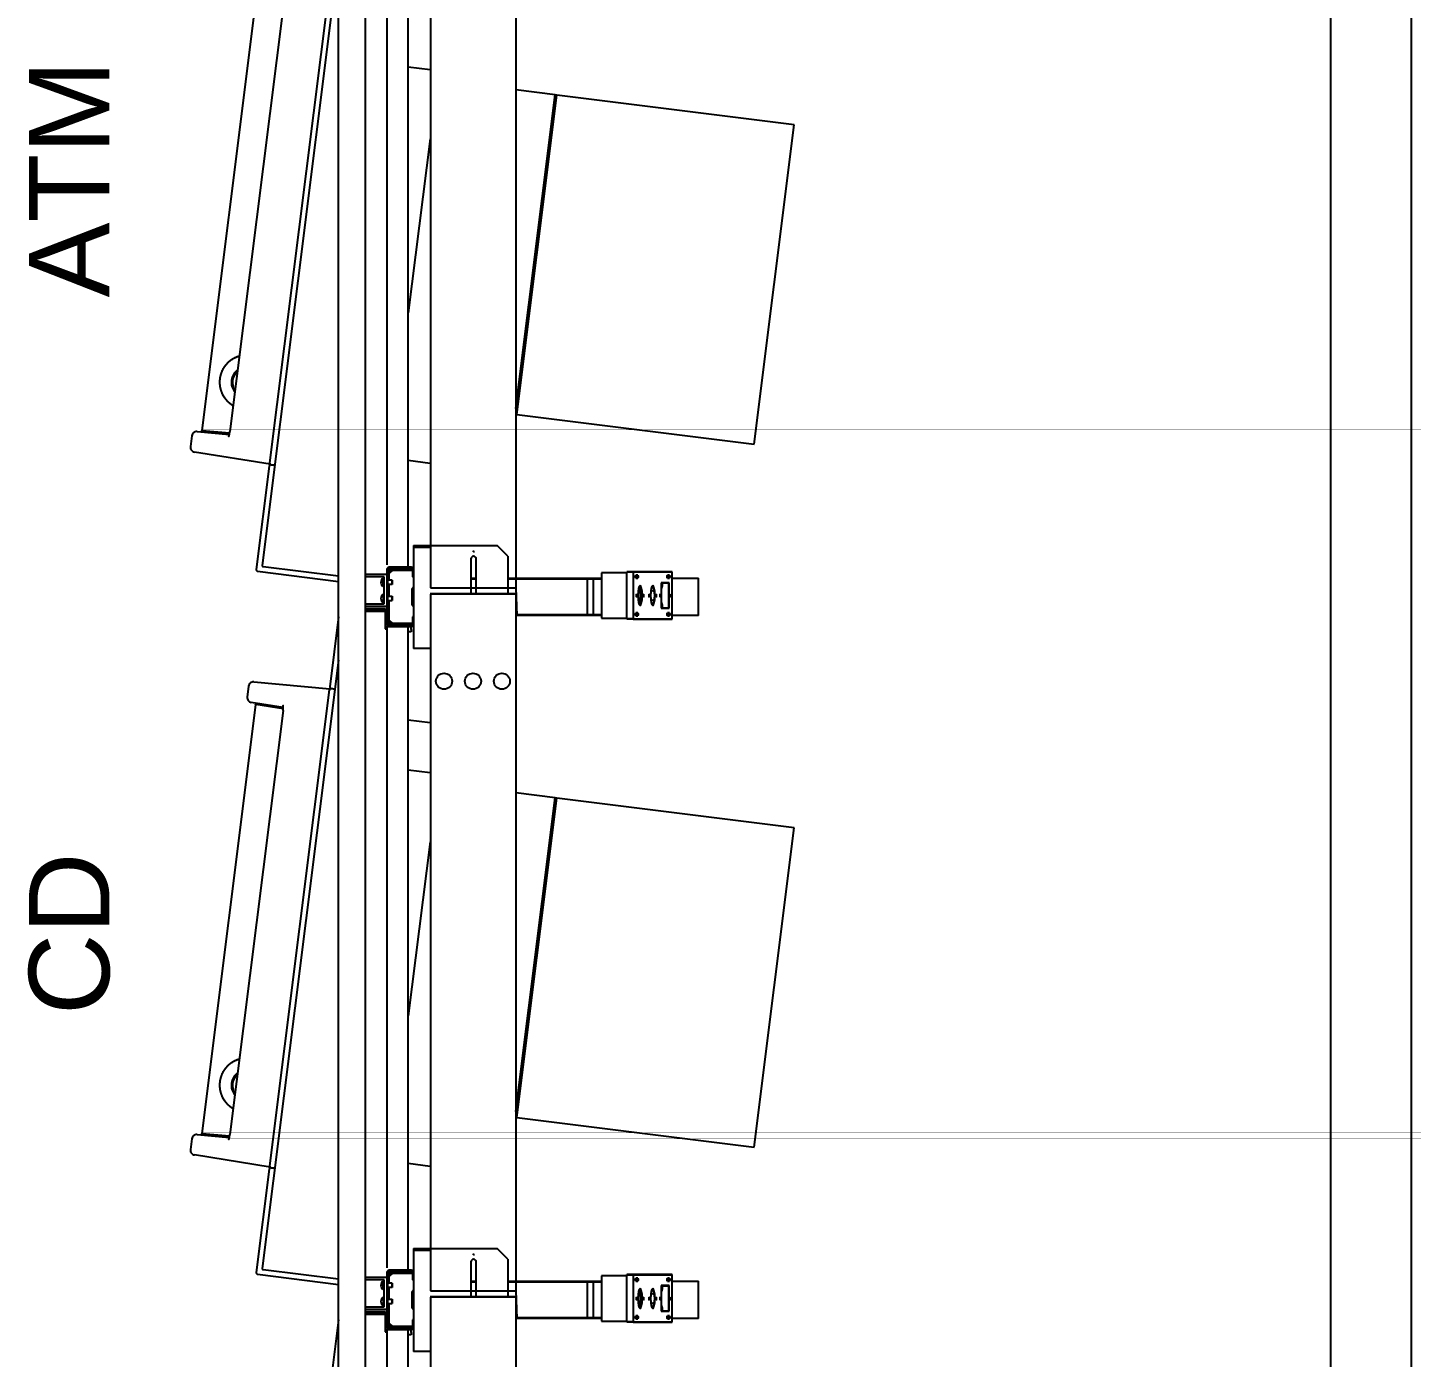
# Model space of a CAD drawing. Extents: x -22 to 17.7, y 1.4 to 35.6.
# Drawn here: x 4.788 to 7.367, y 8.96 to 11.438 of the extents above; entities that cross this region are included whole.
import ezdxf

# ---------------------------------------------------------------- set-up
doc = ezdxf.new("R2010")
doc.units = 0
doc.header["$LTSCALE"] = 0.02
doc.layers.add('ARCOND_BASE', color=7, linetype='CONTINUOUS')
doc.styles.add('PAVIM', font='swiss.ttf')

msp = doc.modelspace()

# ---------------------------------------------------------------- linework, layer by layer
at = {"layer": 'ARCOND_BASE'}
for p, q in [((7.3674, 8.7633), (7.3674, 15.6769)), ((7.2174, 8.7633), (7.2174, 14.2669)), ((5.3674, 10.3775), (5.3674, 11.6876)), ((5.4174, 11.6876), (5.4174, 10.3775)), ((5.539, 11.6924), (5.539, 10.3942)), ((5.6981, 11.6933), (5.6981, 10.3942)), ((5.4574, 11.6281), (5.4574, 10.437)), ((5.4974, 10.4375), (5.4974, 11.6276)), ((5.3674, 11.5697), (5.2252, 10.4361)), ((5.3503, 11.5141), (5.239, 10.627)), ((5.2127, 11.4865), (5.1125, 10.6877)), ((5.264, 11.4759), (5.1648, 10.6854)), ((5.5381, 11.3595), (5.4974, 11.3646)), ((5.7714, 11.3131), (5.6981, 11.3223)), ((5.6981, 10.7286), (5.7714, 11.3131)), ((5.6997, 10.7174), (5.7744, 11.3127)), ((5.7744, 11.3127), (5.7714, 11.3131)), ((6.2169, 11.2572), (5.7744, 11.3127)), ((6.1422, 10.6619), (6.2169, 11.2572)), ((5.5381, 11.2312), (5.4974, 10.9067)), ((5.6981, 10.7176), (5.6997, 10.7174)), ((5.6997, 10.7174), (6.1422, 10.6619)), ((5.1038, 10.6855), (5.1639, 10.6801)), ((5.1644, 10.6825), (5.113, 10.6871)), ((5.094, 10.6777), (5.0915, 10.6574)), ((5.2397, 10.6247), (5.099, 10.6474)), ((5.4974, 10.6319), (5.5381, 10.6268)), ((5.2383, 10.6211), (5.2141, 10.4286)), ((5.2416, 10.6237), (5.2486, 10.6228)), ((5.2486, 10.6228), (5.2416, 10.6237)), ((5.5074, 10.4731), (5.6631, 10.4731)), ((5.5074, 10.4731), (5.5074, 10.2811)), ((5.6831, 10.4531), (5.6631, 10.4731)), ((5.5074, 10.47), (5.5381, 10.47)), ((5.5074, 10.47), (5.5074, 10.428)), ((5.6142, 10.4481), (5.6142, 10.3832)), ((5.6242, 10.3832), (5.6242, 10.4481)), ((5.6831, 10.4531), (5.6831, 10.3832)), ((5.2167, 10.4252), (5.3674, 10.4063)), ((5.2267, 10.4341), (5.3674, 10.4164)), ((5.4574, 10.428), (5.4574, 10.327)), ((5.4596, 10.327), (5.4596, 10.428)), ((5.4974, 10.433), (5.4619, 10.433)), ((5.5029, 10.4325), (5.4619, 10.4325)), ((5.5029, 10.4325), (5.4619, 10.4325)), ((5.4619, 10.4303), (5.5029, 10.4303)), ((5.4619, 10.4303), (5.5029, 10.4303)), ((5.4679, 10.4268), (5.4619, 10.4208)), ((5.4619, 10.4085), (5.4619, 10.425)), ((5.4996, 10.4295), (5.4641, 10.4295)), ((5.4996, 10.4295), (5.4641, 10.4295)), ((5.4641, 10.4273), (5.4996, 10.4273)), ((5.4641, 10.4273), (5.4996, 10.4273)), ((5.5051, 10.4268), (5.4679, 10.4268)), ((5.5051, 10.4268), (5.4679, 10.4268)), ((5.4974, 10.433), (5.4974, 10.4375)), ((5.4996, 10.4273), (5.4996, 10.4295)), ((5.4996, 10.4273), (5.4996, 10.4295)), ((5.5051, 10.428), (5.5051, 10.4145)), ((5.5051, 10.428), (5.5051, 10.4145)), ((5.5074, 10.4325), (5.5074, 10.428)), ((5.5074, 10.4325), (5.5074, 10.4325)), ((5.5074, 10.4145), (5.5074, 10.428)), ((5.5074, 10.4145), (5.5074, 10.428)), ((5.9049, 10.4225), (5.8577, 10.4225)), ((5.8577, 10.4225), (5.8577, 10.3375)), ((5.9049, 10.4225), (5.8578, 10.4225)), ((5.8578, 10.4225), (5.8578, 10.3375)), ((5.9166, 10.4244), (5.9049, 10.4244)), ((5.9049, 10.3364), (5.9049, 10.4244)), ((5.9166, 10.4236), (5.9049, 10.4236)), ((5.9049, 10.3866), (5.9049, 10.4236)), ((5.9166, 10.4244), (5.9166, 10.3364)), ((5.9895, 10.4244), (5.9166, 10.4244)), ((5.9166, 10.4236), (5.9166, 10.3356)), ((5.9895, 10.4236), (5.9166, 10.4236)), ((5.9895, 10.3364), (5.9895, 10.4244)), ((5.9895, 10.3356), (5.9895, 10.4236)), ((5.4174, 10.4195), (5.4574, 10.4195)), ((5.4524, 10.4145), (5.4174, 10.4145)), ((5.4504, 10.3965), (5.4504, 10.4125)), ((5.4524, 10.4125), (5.4504, 10.4125)), ((5.4524, 10.3965), (5.4504, 10.3965)), ((5.4524, 10.3645), (5.4524, 10.4145)), ((5.4674, 10.4085), (5.4596, 10.4085)), ((5.4674, 10.4005), (5.4596, 10.4005)), ((5.4619, 10.3785), (5.4619, 10.4005)), ((5.4674, 10.4005), (5.4674, 10.4085)), ((5.4674, 10.4085), (5.4674, 10.4005)), ((5.4674, 10.4085), (5.4674, 10.4085)), ((5.4674, 10.4005), (5.4674, 10.4005)), ((5.5051, 10.4145), (5.5074, 10.4145)), ((5.5051, 10.4145), (5.5074, 10.4145)), ((5.5074, 10.4145), (5.5074, 10.3405)), ((5.6142, 10.4125), (5.6242, 10.4125)), ((5.6242, 10.4103), (5.6142, 10.4103)), ((5.6831, 10.4125), (5.8577, 10.4125)), ((5.8577, 10.4103), (5.6831, 10.4103)), ((5.6981, 10.4125), (5.8578, 10.4125)), ((5.8578, 10.4103), (5.6981, 10.4103)), ((5.8315, 10.3448), (5.8315, 10.4103)), ((5.8315, 10.3448), (5.8315, 10.4103)), ((5.8424, 10.4103), (5.8424, 10.3448)), ((5.8424, 10.4103), (5.8424, 10.3448)), ((5.9253, 10.4179), (5.9219, 10.4179)), ((5.9253, 10.4171), (5.9219, 10.4171)), ((5.9219, 10.4129), (5.9253, 10.4129)), ((5.9219, 10.4121), (5.9253, 10.4121)), ((5.9306, 10.3647), (5.9306, 10.3962)), ((5.9306, 10.3639), (5.9306, 10.3954)), ((5.9836, 10.4039), (5.9688, 10.4039)), ((5.9688, 10.4039), (5.9688, 10.3569)), ((5.9688, 10.4031), (5.9688, 10.3561)), ((5.9837, 10.4031), (5.9688, 10.4031)), ((5.9842, 10.4179), (5.9808, 10.4179)), ((5.9842, 10.4171), (5.9808, 10.4171)), ((5.9808, 10.4129), (5.9842, 10.4129)), ((5.9808, 10.4121), (5.9842, 10.4121)), ((5.9828, 10.4039), (5.9828, 10.3569)), ((5.9828, 10.4031), (5.9828, 10.3561)), ((5.9836, 10.3569), (5.9836, 10.4039)), ((5.9837, 10.3561), (5.9837, 10.4031)), ((5.9895, 10.4125), (6.0384, 10.4125)), ((5.9895, 10.4125), (6.0384, 10.4125)), ((6.0384, 10.3425), (6.0384, 10.4125)), ((6.0384, 10.3425), (6.0384, 10.4125)), ((5.3674, 9.0674), (5.3674, 10.3775)), ((5.4174, 10.3775), (5.4174, 9.0674)), ((5.4504, 10.3825), (5.4504, 10.3665)), ((5.4504, 10.3825), (5.4524, 10.3825)), ((5.4596, 10.3785), (5.4674, 10.3785)), ((5.4596, 10.3705), (5.4674, 10.3705)), ((5.4619, 10.33), (5.4619, 10.3705)), ((5.4674, 10.3705), (5.4674, 10.3785)), ((5.4674, 10.3785), (5.4674, 10.3705)), ((5.4674, 10.3785), (5.4674, 10.3785)), ((5.4674, 10.3705), (5.4674, 10.3705)), ((5.5039, 10.39), (5.5039, 10.365)), ((5.6981, 10.3832), (5.5381, 10.3832)), ((5.539, 10.3942), (5.6981, 10.3942)), ((5.539, 10.3823), (5.539, 9.0841)), ((5.6972, 10.3823), (5.539, 10.3823)), ((5.6981, 10.3942), (5.7001, 10.3425)), ((5.6981, 10.3832), (5.6981, 9.0841)), ((5.4174, 10.3645), (5.4524, 10.3645)), ((5.4574, 10.3595), (5.4174, 10.3595)), ((5.4549, 10.3554), (5.4174, 10.3554)), ((5.4174, 10.3539), (5.4549, 10.3539)), ((5.4174, 10.3507), (5.4544, 10.3507)), ((5.4504, 10.3665), (5.4524, 10.3665)), ((5.4544, 10.3507), (5.4544, 10.318)), ((5.4549, 10.3539), (5.4549, 10.3554)), ((5.4549, 10.3225), (5.4549, 10.3539)), ((5.6981, 10.3448), (5.8577, 10.3448)), ((5.7001, 10.3448), (5.8578, 10.3448)), ((5.9253, 10.3479), (5.9219, 10.3479)), ((5.9253, 10.3471), (5.9219, 10.3471)), ((5.9688, 10.3569), (5.9836, 10.3569)), ((5.9688, 10.3561), (5.9837, 10.3561)), ((5.9842, 10.3479), (5.9808, 10.3479)), ((5.9842, 10.3471), (5.9808, 10.3471)), ((5.3674, 10.34), (5.351, 10.2099)), ((5.4544, 10.3225), (5.4619, 10.3225)), ((5.4544, 10.318), (5.4556, 10.318)), ((5.4574, 10.318), (5.4556, 10.318)), ((5.4574, 10.318), (5.4574, 9.1269)), ((5.4619, 10.3343), (5.4679, 10.3283)), ((5.5029, 10.3248), (5.4619, 10.3248)), ((5.4619, 10.3225), (5.5029, 10.3225)), ((5.4619, 10.322), (5.4974, 10.322)), ((5.4996, 10.3278), (5.4641, 10.3278)), ((5.4641, 10.3255), (5.4996, 10.3255)), ((5.4679, 10.3283), (5.5051, 10.3283)), ((5.4974, 10.3175), (5.4974, 10.322)), ((5.4996, 10.3255), (5.4996, 10.3278)), ((5.5029, 10.3165), (5.5029, 10.3225)), ((5.5074, 10.3405), (5.5051, 10.3405)), ((5.5051, 10.3405), (5.5051, 10.327)), ((5.5074, 10.327), (5.5074, 10.3405)), ((5.5074, 10.327), (5.5074, 10.3225)), ((5.5074, 10.3225), (5.5074, 10.3225)), ((5.8577, 10.3425), (5.6981, 10.3425)), ((5.8578, 10.3425), (5.7001, 10.3425)), ((5.8577, 10.3375), (5.9049, 10.3375)), ((5.8578, 10.3375), (5.9049, 10.3375)), ((5.9166, 10.3364), (5.9049, 10.3364)), ((5.9166, 10.3356), (5.9049, 10.3356)), ((5.9166, 10.3364), (5.9895, 10.3364)), ((5.9166, 10.3356), (5.9895, 10.3356)), ((5.9219, 10.3429), (5.9253, 10.3429)), ((5.9219, 10.3421), (5.9253, 10.3421)), ((5.9808, 10.3429), (5.9842, 10.3429)), ((5.9808, 10.3421), (5.9842, 10.3421)), ((6.0384, 10.3425), (5.9895, 10.3425)), ((6.0384, 10.3425), (5.9895, 10.3425)), ((5.4974, 9.1274), (5.4974, 10.3175)), ((5.5029, 10.3125), (5.4974, 10.3125)), ((5.5029, 10.3165), (5.5029, 10.3125)), ((5.5381, 10.2811), (5.5074, 10.2811)), ((5.3674, 10.2596), (5.2252, 9.126)), ((5.2096, 10.2188), (5.3515, 10.206)), ((5.1998, 10.211), (5.1973, 10.1907)), ((5.3503, 10.204), (5.239, 9.3169)), ((5.3606, 10.2057), (5.3537, 10.2066)), ((5.3537, 10.2066), (5.3606, 10.2057)), ((5.2127, 10.1764), (5.1125, 9.3776)), ((5.264, 10.1658), (5.1648, 9.3753)), ((5.2644, 10.1711), (5.2048, 10.1807)), ((5.2643, 10.1687), (5.2133, 10.1769)), ((5.4974, 10.1483), (5.5381, 10.1432)), ((5.5381, 10.0494), (5.4974, 10.0545)), ((5.7714, 10.003), (5.6981, 10.0122)), ((5.6981, 9.4185), (5.7714, 10.003)), ((5.6997, 9.4073), (5.7744, 10.0026)), ((5.7744, 10.0026), (5.7714, 10.003)), ((6.2169, 9.9471), (5.7744, 10.0026)), ((6.1422, 9.3518), (6.2169, 9.9471)), ((5.5381, 9.9211), (5.4974, 9.5967)), ((5.6981, 9.4075), (5.6997, 9.4073)), ((5.6997, 9.4073), (6.1422, 9.3518)), ((5.094, 9.3676), (5.0915, 9.3473)), ((5.1038, 9.3754), (5.1639, 9.37)), ((5.1644, 9.3724), (5.113, 9.377)), ((5.2397, 9.3146), (5.099, 9.3373)), ((5.2416, 9.3136), (5.2486, 9.3127)), ((5.2486, 9.3127), (5.2416, 9.3136)), ((5.4974, 9.3218), (5.5381, 9.3167)), ((5.2383, 9.311), (5.2141, 9.1185)), ((5.5074, 9.163), (5.6631, 9.163)), ((5.5074, 9.163), (5.5074, 8.971)), ((5.5074, 9.1599), (5.5381, 9.1599)), ((5.5074, 9.1599), (5.5074, 9.1179)), ((5.6831, 9.143), (5.6631, 9.163)), ((5.6142, 9.138), (5.6142, 9.0731)), ((5.6242, 9.0731), (5.6242, 9.138)), ((5.6831, 9.143), (5.6831, 9.0731)), ((5.2167, 9.1151), (5.3674, 9.0962)), ((5.2267, 9.124), (5.3674, 9.1063)), ((5.4174, 9.1094), (5.4574, 9.1094)), ((5.4574, 9.1179), (5.4574, 9.0169)), ((5.4596, 9.0169), (5.4596, 9.1179)), ((5.4974, 9.1229), (5.4619, 9.1229)), ((5.5029, 9.1224), (5.4619, 9.1224)), ((5.5029, 9.1224), (5.4619, 9.1224)), ((5.4619, 9.1202), (5.5029, 9.1202)), ((5.4619, 9.1202), (5.5029, 9.1202)), ((5.4679, 9.1167), (5.4619, 9.1107)), ((5.4619, 9.0984), (5.4619, 9.1149)), ((5.4996, 9.1194), (5.4641, 9.1194)), ((5.4996, 9.1194), (5.4641, 9.1194)), ((5.4641, 9.1172), (5.4996, 9.1172)), ((5.4641, 9.1172), (5.4996, 9.1172)), ((5.5051, 9.1167), (5.4679, 9.1167)), ((5.5051, 9.1167), (5.4679, 9.1167)), ((5.4974, 9.1229), (5.4974, 9.1274)), ((5.4996, 9.1172), (5.4996, 9.1194)), ((5.4996, 9.1172), (5.4996, 9.1194)), ((5.5051, 9.1179), (5.5051, 9.1044)), ((5.5051, 9.1179), (5.5051, 9.1044)), ((5.5074, 9.1224), (5.5074, 9.1179)), ((5.5074, 9.1224), (5.5074, 9.1224)), ((5.5074, 9.1044), (5.5074, 9.1179)), ((5.5074, 9.1044), (5.5074, 9.1179)), ((5.9049, 9.1124), (5.8577, 9.1124)), ((5.8577, 9.1124), (5.8577, 9.0274)), ((5.9049, 9.1124), (5.8578, 9.1124)), ((5.8578, 9.1124), (5.8578, 9.0274)), ((5.9166, 9.1143), (5.9049, 9.1143)), ((5.9049, 9.0263), (5.9049, 9.1143)), ((5.9166, 9.1135), (5.9049, 9.1135)), ((5.9049, 9.0765), (5.9049, 9.1135)), ((5.9166, 9.1143), (5.9166, 9.0263)), ((5.9895, 9.1143), (5.9166, 9.1143)), ((5.9166, 9.1135), (5.9166, 9.0255)), ((5.9895, 9.1135), (5.9166, 9.1135)), ((5.9253, 9.1078), (5.9219, 9.1078)), ((5.9253, 9.107), (5.9219, 9.107)), ((5.9842, 9.1078), (5.9808, 9.1078)), ((5.9842, 9.107), (5.9808, 9.107)), ((5.9895, 9.0263), (5.9895, 9.1143)), ((5.9895, 9.0255), (5.9895, 9.1135)), ((5.4524, 9.1044), (5.4174, 9.1044)), ((5.4504, 9.0864), (5.4504, 9.1024)), ((5.4524, 9.1024), (5.4504, 9.1024)), ((5.4524, 9.0864), (5.4504, 9.0864)), ((5.4524, 9.0544), (5.4524, 9.1044)), ((5.4674, 9.0984), (5.4596, 9.0984)), ((5.4674, 9.0904), (5.4596, 9.0904)), ((5.4619, 9.0684), (5.4619, 9.0904)), ((5.4674, 9.0904), (5.4674, 9.0984)), ((5.4674, 9.0984), (5.4674, 9.0904)), ((5.4674, 9.0984), (5.4674, 9.0984)), ((5.4674, 9.0904), (5.4674, 9.0904)), ((5.5039, 9.0799), (5.5039, 9.0549)), ((5.5051, 9.1044), (5.5074, 9.1044)), ((5.5051, 9.1044), (5.5074, 9.1044)), ((5.5074, 9.1044), (5.5074, 9.0304)), ((5.539, 9.0841), (5.6981, 9.0841)), ((5.6142, 9.1024), (5.6242, 9.1024)), ((5.6242, 9.1002), (5.6142, 9.1002)), ((5.6831, 9.1024), (5.8577, 9.1024)), ((5.8577, 9.1002), (5.6831, 9.1002)), ((5.6981, 9.1024), (5.8578, 9.1024)), ((5.8578, 9.1002), (5.6981, 9.1002)), ((5.6981, 9.0841), (5.7001, 9.0324)), ((5.8315, 9.0347), (5.8315, 9.1002)), ((5.8315, 9.0347), (5.8315, 9.1002)), ((5.8424, 9.1002), (5.8424, 9.0347)), ((5.8424, 9.1002), (5.8424, 9.0347)), ((5.9219, 9.1028), (5.9253, 9.1028)), ((5.9219, 9.102), (5.9253, 9.102)), ((5.9306, 9.0546), (5.9306, 9.0861)), ((5.9306, 9.0538), (5.9306, 9.0853)), ((5.9836, 9.0938), (5.9688, 9.0938)), ((5.9688, 9.0938), (5.9688, 9.0468)), ((5.9688, 9.093), (5.9688, 9.046)), ((5.9837, 9.093), (5.9688, 9.093)), ((5.9808, 9.1028), (5.9842, 9.1028)), ((5.9808, 9.102), (5.9842, 9.102)), ((5.9828, 9.0938), (5.9828, 9.0468)), ((5.9828, 9.093), (5.9828, 9.046)), ((5.9836, 9.0468), (5.9836, 9.0938)), ((5.9837, 9.046), (5.9837, 9.093)), ((5.9895, 9.1024), (6.0384, 9.1024)), ((5.9895, 9.1024), (6.0384, 9.1024)), ((6.0384, 9.0324), (6.0384, 9.1024)), ((6.0384, 9.0324), (6.0384, 9.1024)), ((5.3674, 7.7573), (5.3674, 9.0674)), ((5.4174, 9.0674), (5.4174, 7.7573)), ((5.4174, 9.0544), (5.4524, 9.0544)), ((5.4504, 9.0724), (5.4504, 9.0564)), ((5.4504, 9.0724), (5.4524, 9.0724)), ((5.4504, 9.0564), (5.4524, 9.0564)), ((5.4596, 9.0684), (5.4674, 9.0684)), ((5.4596, 9.0604), (5.4674, 9.0604)), ((5.4619, 9.0199), (5.4619, 9.0604)), ((5.4674, 9.0604), (5.4674, 9.0684)), ((5.4674, 9.0684), (5.4674, 9.0604)), ((5.4674, 9.0684), (5.4674, 9.0684)), ((5.4674, 9.0604), (5.4674, 9.0604)), ((5.6981, 9.0731), (5.5381, 9.0731)), ((5.539, 9.0722), (5.539, 7.774)), ((5.6972, 9.0722), (5.539, 9.0722)), ((5.6981, 9.0731), (5.6981, 7.774)), ((5.3674, 9.0299), (5.351, 8.8998)), ((5.4574, 9.0494), (5.4174, 9.0494)), ((5.4549, 9.0453), (5.4174, 9.0453)), ((5.4174, 9.0438), (5.4549, 9.0438)), ((5.4174, 9.0406), (5.4544, 9.0406)), ((5.4544, 9.0406), (5.4544, 9.0079)), ((5.4549, 9.0438), (5.4549, 9.0453)), ((5.4549, 9.0124), (5.4549, 9.0438)), ((5.5074, 9.0304), (5.5051, 9.0304)), ((5.5051, 9.0304), (5.5051, 9.0169)), ((5.5074, 9.0169), (5.5074, 9.0304)), ((5.6981, 9.0347), (5.8577, 9.0347)), ((5.8577, 9.0324), (5.6981, 9.0324)), ((5.7001, 9.0347), (5.8578, 9.0347)), ((5.8578, 9.0324), (5.7001, 9.0324)), ((5.9253, 9.0378), (5.9219, 9.0378)), ((5.9253, 9.037), (5.9219, 9.037)), ((5.9219, 9.0328), (5.9253, 9.0328)), ((5.9219, 9.032), (5.9253, 9.032)), ((5.9688, 9.0468), (5.9836, 9.0468)), ((5.9688, 9.046), (5.9837, 9.046)), ((5.9842, 9.0378), (5.9808, 9.0378)), ((5.9842, 9.037), (5.9808, 9.037)), ((5.9808, 9.0328), (5.9842, 9.0328)), ((5.9808, 9.032), (5.9842, 9.032)), ((6.0384, 9.0324), (5.9895, 9.0324)), ((6.0384, 9.0324), (5.9895, 9.0324)), ((5.4544, 9.0124), (5.4619, 9.0124)), ((5.4544, 9.0079), (5.4556, 9.0079)), ((5.4574, 9.0079), (5.4556, 9.0079)), ((5.4574, 9.0079), (5.4574, 7.8168)), ((5.4619, 9.0242), (5.4679, 9.0182)), ((5.5029, 9.0147), (5.4619, 9.0147)), ((5.4619, 9.0124), (5.5029, 9.0124)), ((5.4619, 9.0119), (5.4974, 9.0119)), ((5.4996, 9.0177), (5.4641, 9.0177)), ((5.4641, 9.0154), (5.4996, 9.0154)), ((5.4679, 9.0182), (5.5051, 9.0182)), ((5.4974, 9.0074), (5.4974, 9.0119)), ((5.4974, 7.8173), (5.4974, 9.0074)), ((5.5029, 9.0024), (5.4974, 9.0024)), ((5.4996, 9.0154), (5.4996, 9.0177)), ((5.5029, 9.0064), (5.5029, 9.0124)), ((5.5029, 9.0064), (5.5029, 9.0024)), ((5.5074, 9.0169), (5.5074, 9.0124)), ((5.5074, 9.0124), (5.5074, 9.0124)), ((5.8577, 9.0274), (5.9049, 9.0274)), ((5.8578, 9.0274), (5.9049, 9.0274)), ((5.9166, 9.0263), (5.9049, 9.0263)), ((5.9166, 9.0255), (5.9049, 9.0255)), ((5.9166, 9.0263), (5.9895, 9.0263)), ((5.9166, 9.0255), (5.9895, 9.0255)), ((5.5381, 8.971), (5.5074, 8.971))]:
    msp.add_line(p, q, dxfattribs=at)
for centre in [(5.5641, 10.2202), (5.6181, 10.2202), (5.6721, 10.2202)]:
    msp.add_circle(centre, 0.015, dxfattribs=at)
for centre, radius, start, end in [((5.2413, 10.6207), 0.003, 82.8505, 172.8505), ((5.242, 10.6266), 0.003, 172.8505, 262.8505), ((5.6192, 10.4481), 0.005, 0, 180), ((5.621, 10.4673), 0.0055, 225.5774, 270), ((5.2171, 10.4282), 0.003, 172.8505, 262.8505), ((5.2269, 10.4358), 0.0018, 172.8505, 262.8505), ((5.4619, 10.428), 0.0045, 90, 180), ((5.4619, 10.428), 0.00225, 90, 180), ((5.4641, 10.425), 0.0045, 90, 180), ((5.4641, 10.425), 0.00225, 90, 180), ((5.5029, 10.428), 0.0045, 0, 90), ((5.5029, 10.428), 0.0045, 0, 90), ((5.5029, 10.428), 0.00225, 0, 90), ((5.5029, 10.428), 0.00225, 0, 90), ((5.4564, 10.4045), 0.01, 126.8699, 233.1301), ((5.4564, 10.3745), 0.01, 126.8699, 233.1301), ((5.5089, 10.39), 0.005, 107.4576, 180), ((5.5089, 10.365), 0.005, 180, 252.5424), ((5.4619, 10.327), 0.0045, 180, 270), ((5.4619, 10.3175), 0.0045, 90, 180), ((5.4641, 10.33), 0.0045, 180, 270), ((5.4619, 10.327), 0.00225, 180, 270), ((5.4641, 10.33), 0.00225, 180, 270), ((5.5029, 10.327), 0.0045, 270, 0), ((5.5029, 10.327), 0.00225, 270, 0), ((5.3533, 10.2036), 0.003, 82.8505, 172.8505), ((5.354, 10.2096), 0.003, 172.8505, 262.8505), ((5.2413, 9.3106), 0.003, 82.8505, 172.8505), ((5.242, 9.3166), 0.003, 172.8505, 262.8505), ((5.6192, 9.138), 0.005, 0, 180), ((5.621, 9.1572), 0.0055, 225.5774, 270), ((5.2171, 9.1181), 0.003, 172.8505, 262.8505), ((5.2269, 9.1257), 0.0018, 172.8505, 262.8505), ((5.4619, 9.1179), 0.0045, 90, 180), ((5.4619, 9.1179), 0.00225, 90, 180), ((5.4641, 9.1149), 0.0045, 90, 180), ((5.4641, 9.1149), 0.00225, 90, 180), ((5.5029, 9.1179), 0.0045, 0, 90), ((5.5029, 9.1179), 0.0045, 0, 90), ((5.5029, 9.1179), 0.00225, 0, 90), ((5.5029, 9.1179), 0.00225, 0, 90), ((5.4564, 9.0944), 0.01, 126.8699, 233.1301), ((5.5089, 9.0799), 0.005, 107.4576, 180), ((5.4564, 9.0644), 0.01, 126.8699, 233.1301), ((5.5089, 9.0549), 0.005, 180, 252.5424), ((5.4619, 9.0169), 0.0045, 180, 270), ((5.4619, 9.0074), 0.0045, 90, 180), ((5.4641, 9.0199), 0.0045, 180, 270), ((5.4619, 9.0169), 0.00225, 180, 270), ((5.4641, 9.0199), 0.00225, 180, 270), ((5.5029, 9.0169), 0.0045, 270, 0), ((5.5029, 9.0169), 0.00225, 270, 0)]:
    msp.add_arc(centre, radius, start, end, dxfattribs=at)
for centre, start_param, end_param in [((5.1977, 10.7773), 0.860792, 2.280801), ((5.1957, 10.7776), 0.752586, 2.389007), ((5.1977, 9.4672), 0.860792, 2.280801), ((5.1957, 9.4675), 0.752586, 2.389007)]:
    msp.add_ellipse(centre, major_axis=(0.0035, 0.0278), ratio=0.999391, start_param=start_param, end_param=end_param, dxfattribs=at)
at = {"layer": 'ARCOND_BASE', "extrusion": (-2.11873e-45, -7.88861e-31, -1)}
for centre, major_axis in [((5.9219, 10.4154), (0, 0.0025)), ((5.9244, 10.4154), (0, -0.0025)), ((5.9253, 10.4154), (0, -0.0025)), ((5.9808, 10.4154), (0, 0.0025)), ((5.9833, 10.4154), (0, -0.0025)), ((5.9842, 10.4154), (0, -0.0025)), ((5.9219, 10.3454), (0, 0.0025)), ((5.9244, 10.3454), (0, -0.0025)), ((5.9253, 10.3454), (0, -0.0025)), ((5.9808, 10.3454), (0, 0.0025)), ((5.9833, 10.3454), (0, -0.0025)), ((5.9842, 10.3454), (0, -0.0025)), ((5.9219, 9.1053), (0, 0.0025)), ((5.9244, 9.1053), (0, -0.0025)), ((5.9253, 9.1053), (0, -0.0025)), ((5.9808, 9.1053), (0, 0.0025)), ((5.9833, 9.1053), (0, -0.0025)), ((5.9842, 9.1053), (0, -0.0025)), ((5.9219, 9.0353), (0, 0.0025)), ((5.9244, 9.0353), (0, -0.0025)), ((5.9253, 9.0353), (0, -0.0025)), ((5.9808, 9.0353), (0, 0.0025)), ((5.9833, 9.0353), (0, -0.0025)), ((5.9842, 9.0353), (0, -0.0025))]:
    msp.add_ellipse(centre, major_axis=major_axis, ratio=0.224951, start_param=3.141593, end_param=6.283185, dxfattribs=at)
at = {"layer": 'ARCOND_BASE', "extrusion": (-2.16252e-45, -7.88861e-31, -1)}
for centre, major_axis in [((5.9219, 10.4146), (0, 0.0025)), ((5.9244, 10.4146), (0, -0.0025)), ((5.9253, 10.4146), (0, -0.0025)), ((5.9808, 10.4146), (0, 0.0025)), ((5.9833, 10.4146), (0, -0.0025)), ((5.9842, 10.4146), (0, -0.0025)), ((5.9219, 10.3446), (0, 0.0025)), ((5.9244, 10.3446), (0, -0.0025)), ((5.9253, 10.3446), (0, -0.0025)), ((5.9808, 10.3446), (0, 0.0025)), ((5.9833, 10.3446), (0, -0.0025)), ((5.9842, 10.3446), (0, -0.0025)), ((5.9219, 9.1045), (0, 0.0025)), ((5.9244, 9.1045), (0, -0.0025)), ((5.9253, 9.1045), (0, -0.0025)), ((5.9808, 9.1045), (0, 0.0025)), ((5.9833, 9.1045), (0, -0.0025)), ((5.9842, 9.1045), (0, -0.0025)), ((5.9219, 9.0345), (0, 0.0025)), ((5.9244, 9.0345), (0, -0.0025)), ((5.9253, 9.0345), (0, -0.0025)), ((5.9808, 9.0345), (0, 0.0025)), ((5.9833, 9.0345), (0, -0.0025)), ((5.9842, 9.0345), (0, -0.0025))]:
    msp.add_ellipse(centre, major_axis=major_axis, ratio=0.224951, start_param=3.141593, end_param=6.283185, dxfattribs=at)
at = {"layer": 'ARCOND_BASE', "extrusion": (-5.71555e-44, -1.18329e-30, -1)}
for centre in [(5.9227, 10.415), (5.9227, 10.415), (5.9817, 10.415), (5.9817, 10.415), (5.9227, 10.345), (5.9227, 10.345), (5.9817, 10.345), (5.9817, 10.345), (5.9227, 9.1049), (5.9227, 9.1049), (5.9817, 9.1049), (5.9817, 9.1049), (5.9227, 9.0349), (5.9227, 9.0349), (5.9817, 9.0349), (5.9817, 9.0349)]:
    msp.add_ellipse(centre, major_axis=(0, -0.00165), ratio=0.224951, start_param=3.141593, end_param=9.424778, dxfattribs=at)
at = {"layer": 'ARCOND_BASE', "extrusion": (-1.05937e-45, -3.9443e-31, -1)}
for centre, start_param, end_param in [((5.9295, 10.3804), 3.141593, 9.424778), ((5.9287, 10.3804), 3.250092, 4.712389), ((5.9531, 10.3804), 3.141593, 9.424778), ((5.9522, 10.3804), 3.250092, 4.712389), ((5.9287, 10.3804), 4.712389, 6.174686), ((5.9522, 10.3804), 4.712389, 6.174686), ((5.9295, 9.0703), 3.141593, 9.424778), ((5.9287, 9.0703), 3.250092, 4.712389), ((5.9531, 9.0703), 3.141593, 9.424778), ((5.9522, 9.0703), 3.250092, 4.712389), ((5.9287, 9.0703), 4.712389, 6.174686), ((5.9522, 9.0703), 4.712389, 6.174686)]:
    msp.add_ellipse(centre, major_axis=(0, -0.018), ratio=0.224951, start_param=start_param, end_param=end_param, dxfattribs=at)
at = {"layer": 'ARCOND_BASE', "extrusion": (-2.15158e-45, -7.88861e-31, -1)}
for centre, start_param, end_param in [((5.9296, 10.3796), 3.141593, 9.424778), ((5.9287, 10.3796), 3.250092, 4.712389), ((5.9531, 10.3796), 3.141593, 9.424778), ((5.9522, 10.3796), 3.250092, 4.712389), ((5.9287, 10.3796), 4.712389, 6.174686), ((5.9522, 10.3796), 4.712389, 6.174686), ((5.9296, 9.0695), 3.141593, 9.424778), ((5.9287, 9.0695), 3.250092, 4.712389), ((5.9531, 9.0695), 3.141593, 9.424778), ((5.9522, 9.0695), 3.250092, 4.712389), ((5.9287, 9.0695), 4.712389, 6.174686), ((5.9522, 9.0695), 4.712389, 6.174686)]:
    msp.add_ellipse(centre, major_axis=(0, -0.018), ratio=0.224951, start_param=start_param, end_param=end_param, dxfattribs=at)
at = {"layer": 'ARCOND_BASE', "extrusion": (-5.7139e-44, -1.18329e-30, -1)}
for centre, start_param, end_param in [((5.9587, 10.3995), 4.352704, 5.304046), ((5.9587, 10.3995), 4.420269, 5.304046), ((5.9587, 10.3995), 0.229969, 0.820844), ((5.9587, 10.3605), 2.320749, 2.911624), ((5.9587, 10.3995), 0.236922, 0.807005), ((5.9587, 10.3605), 2.334587, 2.90467), ((5.9587, 10.3605), 4.120732, 5.004509), ((5.9587, 10.3605), 4.120732, 5.072074), ((5.9587, 9.0894), 0.229969, 0.820844), ((5.9587, 9.0894), 0.236922, 0.807005), ((5.9587, 9.0894), 4.352704, 5.304046), ((5.9587, 9.0894), 4.420269, 5.304046), ((5.9587, 9.0504), 2.320749, 2.911624), ((5.9587, 9.0504), 2.334587, 2.90467), ((5.9587, 9.0504), 4.120732, 5.004509), ((5.9587, 9.0504), 4.120732, 5.072074)]:
    msp.add_ellipse(centre, major_axis=(0, -0.0125), ratio=0.97437, start_param=start_param, end_param=end_param, dxfattribs=at)
at = {"layer": 'ARCOND_BASE', "extrusion": (-3.1781e-45, -1.18329e-30, -1)}
for centre in [(5.9227, 10.3804), (5.9364, 10.3804), (5.9462, 10.3804), (5.9599, 10.3804), (5.967, 10.3804), (5.9855, 10.3804), (5.9227, 9.0703), (5.9364, 9.0703), (5.9462, 9.0703), (5.9599, 9.0703), (5.967, 9.0703), (5.9855, 9.0703)]:
    msp.add_ellipse(centre, major_axis=(0, -0.002), ratio=0.224951, start_param=3.141593, end_param=9.424778, dxfattribs=at)
at = {"layer": 'ARCOND_BASE', "extrusion": (-3.22736e-45, -1.18329e-30, -1)}
for centre in [(5.9227, 10.3796), (5.9364, 10.3796), (5.9462, 10.3796), (5.9599, 10.3796), (5.967, 10.3796), (5.9855, 10.3796), (5.9227, 9.0695), (5.9364, 9.0695), (5.9462, 9.0695), (5.9599, 9.0695), (5.967, 9.0695), (5.9855, 9.0695)]:
    msp.add_ellipse(centre, major_axis=(0, -0.002), ratio=0.224951, start_param=3.141593, end_param=9.424778, dxfattribs=at)
at = {"layer": 'ARCOND_BASE'}
for points, degree, knots in [([(5.1824, 10.8258), (5.182, 10.8257), (5.1813, 10.8255), (5.1805, 10.8253), (5.1797, 10.825), (5.179, 10.8247), (5.1782, 10.8245), (5.1775, 10.8242), (5.1767, 10.8239), (5.176, 10.8236), (5.1753, 10.8233), (5.1745, 10.8229), (5.1738, 10.8226), (5.1731, 10.8222), (5.1724, 10.8219), (5.1717, 10.8215), (5.171, 10.8211), (5.1703, 10.8207), (5.1696, 10.8203), (5.1689, 10.8199), (5.1683, 10.8194), (5.1676, 10.819), (5.1669, 10.8185), (5.1663, 10.8181), (5.1656, 10.8176), (5.165, 10.8171), (5.1644, 10.8166), (5.1637, 10.8161), (5.1631, 10.8156), (5.1625, 10.8151), (5.1619, 10.8145), (5.1613, 10.814), (5.1608, 10.8134), (5.1602, 10.8129), (5.1596, 10.8123), (5.1591, 10.8117), (5.1586, 10.8111), (5.158, 10.8105), (5.1575, 10.8099), (5.157, 10.8093), (5.1565, 10.8087), (5.156, 10.8081), (5.1555, 10.8074), (5.155, 10.8068), (5.1546, 10.8061), (5.1541, 10.8055), (5.1537, 10.8048), (5.1533, 10.8041), (5.1528, 10.8035), (5.1524, 10.8028), (5.152, 10.8021), (5.1516, 10.8014), (5.1513, 10.8007), (5.1509, 10.8), (5.1506, 10.7992), (5.1502, 10.7985), (5.1499, 10.7978), (5.1496, 10.797), (5.1493, 10.7963), (5.149, 10.7956), (5.1487, 10.7948), (5.1484, 10.7941), (5.1482, 10.7933), (5.1479, 10.7925), (5.1477, 10.7918), (5.1475, 10.791), (5.1473, 10.7902), (5.1471, 10.7895), (5.1469, 10.7887), (5.1467, 10.7879), (5.1465, 10.7871), (5.1464, 10.7863), (5.1463, 10.7855), (5.1461, 10.7847), (5.146, 10.784), (5.1459, 10.7832), (5.1459, 10.7824), (5.1458, 10.7816), (5.1457, 10.7808), (5.1457, 10.78), (5.1457, 10.7792), (5.1456, 10.7784), (5.1456, 10.7776), (5.1456, 10.7768), (5.1457, 10.776), (5.1457, 10.7752), (5.1457, 10.7744), (5.1458, 10.7736), (5.1459, 10.7728), (5.1459, 10.772), (5.146, 10.7712), (5.1461, 10.7704), (5.1463, 10.7696), (5.1464, 10.7688), (5.1466, 10.768), (5.1467, 10.7672), (5.1469, 10.7665), (5.1471, 10.7657), (5.1473, 10.7649), (5.1475, 10.7641), (5.1477, 10.7634), (5.1479, 10.7626), (5.1482, 10.7618), (5.1484, 10.7611), (5.1487, 10.7603), (5.149, 10.7596), (5.1493, 10.7588), (5.1496, 10.7581), (5.1499, 10.7574), (5.1502, 10.7566), (5.1506, 10.7559), (5.1509, 10.7552), (5.1513, 10.7545), (5.1517, 10.7538), (5.152, 10.7531), (5.1524, 10.7524), (5.1529, 10.7517), (5.1533, 10.751), (5.1537, 10.7503), (5.1541, 10.7497), (5.1546, 10.749), (5.1551, 10.7484), (5.1555, 10.7477), (5.156, 10.7471), (5.1565, 10.7465), (5.157, 10.7458), (5.1575, 10.7452), (5.158, 10.7446), (5.1586, 10.744), (5.1591, 10.7434), (5.1597, 10.7428), (5.1602, 10.7423), (5.1608, 10.7417), (5.1614, 10.7412), (5.162, 10.7406), (5.1626, 10.7401), (5.1632, 10.7396), (5.1638, 10.739), (5.1644, 10.7385), (5.165, 10.738), (5.1657, 10.7376), (5.1663, 10.7371), (5.167, 10.7366), (5.1676, 10.7362), (5.1683, 10.7357), (5.169, 10.7353), (5.1696, 10.7349), (5.1703, 10.7345), (5.1709, 10.7341)], 1, [3.527144, 3.527144, 3.535478, 3.551478, 3.567478, 3.583478, 3.599477, 3.615477, 3.631477, 3.647476, 3.663476, 3.679476, 3.695475, 3.711475, 3.727475, 3.743474, 3.759474, 3.775474, 3.791474, 3.807474, 3.823473, 3.839473, 3.855473, 3.871473, 3.887473, 3.903473, 3.919473, 3.935473, 3.951473, 3.967472, 3.983472, 3.999472, 4.015472, 4.031472, 4.047472, 4.063472, 4.079472, 4.095472, 4.111472, 4.127472, 4.143472, 4.159472, 4.175472, 4.191472, 4.207473, 4.223473, 4.239473, 4.255473, 4.271473, 4.287473, 4.303473, 4.319473, 4.335474, 4.351474, 4.367474, 4.383474, 4.399474, 4.415474, 4.431475, 4.447475, 4.463475, 4.479476, 4.495476, 4.511476, 4.527476, 4.543477, 4.559477, 4.575477, 4.591478, 4.607478, 4.623478, 4.639479, 4.655479, 4.671479, 4.68748, 4.70348, 4.71948, 4.735481, 4.751481, 4.767481, 4.783482, 4.799482, 4.815483, 4.831483, 4.847483, 4.863484, 4.879484, 4.895485, 4.911485, 4.927485, 4.943486, 4.959486, 4.975486, 4.991487, 5.007487, 5.023488, 5.039488, 5.055488, 5.071489, 5.087489, 5.103489, 5.11949, 5.13549, 5.15149, 5.16749, 5.183491, 5.199491, 5.215491, 5.231492, 5.247492, 5.263492, 5.279493, 5.295493, 5.311493, 5.327493, 5.343494, 5.359494, 5.375494, 5.391494, 5.407494, 5.423495, 5.439495, 5.455495, 5.471495, 5.487495, 5.503495, 5.519495, 5.535495, 5.551495, 5.567495, 5.583495, 5.599496, 5.615496, 5.631496, 5.647496, 5.663496, 5.679496, 5.695496, 5.711496, 5.727496, 5.743496, 5.759495, 5.775495, 5.791495, 5.807495, 5.823495, 5.839495, 5.855495, 5.871494, 5.885424, 5.885424]), ([(5.1038, 10.6855), (5.1037, 10.6855), (5.1037, 10.6855), (5.1026, 10.6856), (5.1015, 10.6855), (5.0994, 10.6849), (5.0983, 10.6844), (5.0965, 10.6829), (5.0957, 10.682), (5.0945, 10.68), (5.0942, 10.6789), (5.094, 10.6777)], 3, [-0.045381, -0.045381, -0.045381, -0.045381, 0, 0, 3.272243, 3.272243, 6.788044, 6.788044, 10.303844, 10.303844, 13.819644, 13.819644, 13.819644, 13.819644]), ([(5.113, 10.6871), (5.1129, 10.6871), (5.1129, 10.6871), (5.1129, 10.6871), (5.1129, 10.6871), (5.1129, 10.6871), (5.1129, 10.6871), (5.1129, 10.6872), (5.1129, 10.6872), (5.1128, 10.6872), (5.1128, 10.6872), (5.1128, 10.6872), (5.1127, 10.6872), (5.1127, 10.6872), (5.1127, 10.6873), (5.1127, 10.6873), (5.1126, 10.6873), (5.1126, 10.6873), (5.1126, 10.6874), (5.1126, 10.6874), (5.1125, 10.6875), (5.1125, 10.6875), (5.1125, 10.6875), (5.1125, 10.6876), (5.1125, 10.6876), (5.1125, 10.6877), (5.1125, 10.6877)], 1, [0, 0, 0.0626187, 0.09388, 0.1065253, 0.1191706, 0.1318049, 0.1444393, 0.1613001, 0.1781609, 0.1950217, 0.2249463, 0.2548709, 0.2977034, 0.340536, 0.3833685, 0.4231744, 0.4629803, 0.5027861, 0.542592, 0.5832112, 0.6238303, 0.6644495, 0.7050686, 0.7460327, 0.7869968, 0.8279608, 0.8689249, 0.8689249]), ([(5.1217, 10.6839), (5.1217, 10.6839), (5.1217, 10.6841), (5.1218, 10.6844), (5.1218, 10.6846), (5.1218, 10.6848), (5.1219, 10.685), (5.1219, 10.6852), (5.1219, 10.6854), (5.122, 10.6856), (5.122, 10.6859), (5.122, 10.6861), (5.1221, 10.6863), (5.1221, 10.6863)], 1, [21.441958, 21.441958, 21.467705, 21.698529, 21.929352, 22.160176, 22.391, 22.621824, 22.852647, 23.083471, 23.314295, 23.545119, 23.775943, 24.006766, 24.026551, 24.026551]), ([(5.1627, 10.6763), (5.1627, 10.6763), (5.1627, 10.6763), (5.1627, 10.6763), (5.1627, 10.6763), (5.1627, 10.6763), (5.1628, 10.6763), (5.1628, 10.6764), (5.1628, 10.6764), (5.1628, 10.6764), (5.1628, 10.6764), (5.1628, 10.6765), (5.1628, 10.6765), (5.1629, 10.6766), (5.1629, 10.6766), (5.1629, 10.6767), (5.1629, 10.6767), (5.1629, 10.6768), (5.163, 10.6769), (5.163, 10.6769), (5.163, 10.677), (5.163, 10.6771), (5.1631, 10.6772), (5.1631, 10.6772), (5.1631, 10.6773), (5.1632, 10.6774), (5.1632, 10.6775), (5.1632, 10.6776), (5.1633, 10.6777), (5.1633, 10.6779), (5.1633, 10.678), (5.1634, 10.6781), (5.1634, 10.6782), (5.1635, 10.6784), (5.1635, 10.6785), (5.1635, 10.6786), (5.1636, 10.6788), (5.1636, 10.6789), (5.1636, 10.6791), (5.1637, 10.6792), (5.1637, 10.6794), (5.1638, 10.6796), (5.1638, 10.6798), (5.1639, 10.6799), (5.1639, 10.6801), (5.1639, 10.6803), (5.164, 10.6805), (5.164, 10.6807), (5.1641, 10.6809), (5.1641, 10.6811), (5.1641, 10.6813), (5.1642, 10.6815), (5.1642, 10.6817), (5.1643, 10.6819), (5.1643, 10.6821), (5.1643, 10.6823), (5.1644, 10.6825), (5.1644, 10.6827), (5.1644, 10.6829), (5.1645, 10.6831), (5.1645, 10.6833), (5.1645, 10.6835), (5.1646, 10.6837), (5.1646, 10.6839), (5.1646, 10.6841), (5.1647, 10.6843), (5.1647, 10.6845), (5.1647, 10.6847), (5.1648, 10.6849), (5.1648, 10.6851), (5.1648, 10.6854)], 1, [11.287326, 11.287326, 11.347666, 11.479103, 11.610541, 11.741979, 11.873417, 12.019793, 12.16617, 12.312547, 12.458923, 12.6053, 12.751676, 12.898053, 13.044429, 13.190806, 13.337183, 13.503495, 13.669808, 13.836121, 14.002433, 14.168746, 14.335059, 14.501372, 14.667684, 14.833997, 15.00031, 15.166623, 15.360061, 15.553499, 15.746938, 15.940376, 16.133814, 16.327253, 16.520691, 16.714129, 16.907568, 17.101006, 17.294444, 17.487883, 17.704962, 17.922041, 18.13912, 18.356199, 18.573278, 18.790357, 19.007436, 19.224515, 19.441594, 19.658673, 19.875752, 20.092831, 20.30991, 20.52293, 20.73595, 20.94897, 21.161989, 21.375009, 21.588029, 21.801049, 22.014069, 22.227089, 22.440109, 22.653129, 22.866148, 23.079168, 23.292188, 23.505208, 23.712646, 23.920084, 24.127522, 24.33496, 24.33496]), ([(5.0915, 10.6574), (5.0913, 10.6562), (5.0914, 10.6551), (5.092, 10.6528), (5.0926, 10.6517), (5.094, 10.6499), (5.0949, 10.6491), (5.0968, 10.6479), (5.0979, 10.6476), (5.099, 10.6474), (5.099, 10.6474), (5.099, 10.6474)], 3, [0, 0, 0, 0, 3.5158, 3.5158, 7.031601, 7.031601, 10.547401, 10.547401, 13.838041, 13.838041, 13.865175, 13.865175, 13.865175, 13.865175]), ([(5.2096, 10.2188), (5.2095, 10.2188), (5.2095, 10.2188), (5.2084, 10.2189), (5.2073, 10.2188), (5.2052, 10.2182), (5.2041, 10.2177), (5.2023, 10.2162), (5.2015, 10.2153), (5.2003, 10.2133), (5.2, 10.2121), (5.1998, 10.211)], 3, [-0.027135, -0.027135, -0.027135, -0.027135, 0, 0, 3.29064, 3.29064, 6.80644, 6.80644, 10.322241, 10.322241, 13.838041, 13.838041, 13.838041, 13.838041]), ([(5.1973, 10.1907), (5.1971, 10.1895), (5.1972, 10.1884), (5.1978, 10.1861), (5.1983, 10.185), (5.1998, 10.1832), (5.2007, 10.1824), (5.2026, 10.1812), (5.2036, 10.1809), (5.2047, 10.1807), (5.2048, 10.1807), (5.2048, 10.1807)], 3, [0, 0, 0, 0, 3.5158, 3.5158, 7.031601, 7.031601, 10.547401, 10.547401, 13.819644, 13.819644, 13.865025, 13.865025, 13.865025, 13.865025]), ([(5.2127, 10.1764), (5.2127, 10.1765), (5.2127, 10.1765), (5.2127, 10.1766), (5.2128, 10.1766), (5.2128, 10.1766), (5.2128, 10.1767), (5.2128, 10.1767), (5.2129, 10.1767), (5.2129, 10.1768), (5.2129, 10.1768), (5.213, 10.1768), (5.213, 10.1768), (5.213, 10.1768), (5.2131, 10.1768), (5.2131, 10.1769), (5.2131, 10.1769), (5.2132, 10.1769), (5.2132, 10.1769), (5.2132, 10.1769), (5.2132, 10.1769), (5.2132, 10.1769), (5.2132, 10.1769), (5.2133, 10.1769), (5.2133, 10.1769), (5.2133, 10.1769), (5.2133, 10.1769), (5.2133, 10.1769)], 1, [0, 0, 0.0419879, 0.0839759, 0.1259638, 0.1668939, 0.2078241, 0.2487542, 0.2896843, 0.3303095, 0.3709346, 0.4115598, 0.4521849, 0.4928044, 0.5334239, 0.5740434, 0.614663, 0.6540309, 0.6933989, 0.7210082, 0.734611, 0.7482139, 0.7608778, 0.7735418, 0.7905417, 0.8075415, 0.8245414, 0.8466684, 0.8687953, 0.8687953]), ([(5.2223, 10.1754), (5.2224, 10.1756), (5.2224, 10.1758), (5.2224, 10.176), (5.2224, 10.1763), (5.2224, 10.1765), (5.2224, 10.1767), (5.2225, 10.1769), (5.2225, 10.1771), (5.2225, 10.1774), (5.2225, 10.1776), (5.2225, 10.1778), (5.2225, 10.1778)], 1, [2.902778, 2.902778, 3.094495, 3.327121, 3.559747, 3.792373, 4.024998, 4.26496, 4.504921, 4.744882, 4.984843, 5.224804, 5.464765, 5.490344, 5.490344]), ([(5.264, 10.1658), (5.264, 10.166), (5.264, 10.1662), (5.264, 10.1664), (5.2641, 10.1666), (5.2641, 10.1668), (5.2641, 10.167), (5.2641, 10.1672), (5.2641, 10.1674), (5.2642, 10.1676), (5.2642, 10.1679), (5.2642, 10.1681), (5.2642, 10.1683), (5.2642, 10.1685), (5.2643, 10.1687), (5.2643, 10.1689), (5.2643, 10.1691), (5.2643, 10.1693), (5.2643, 10.1695), (5.2643, 10.1697), (5.2643, 10.1699), (5.2643, 10.1701), (5.2644, 10.1703), (5.2644, 10.1705), (5.2644, 10.1707), (5.2644, 10.1709), (5.2644, 10.1711), (5.2644, 10.1712), (5.2644, 10.1714), (5.2644, 10.1716), (5.2644, 10.1718), (5.2644, 10.1719), (5.2644, 10.1721), (5.2644, 10.1723), (5.2644, 10.1724), (5.2644, 10.1726), (5.2644, 10.1728), (5.2644, 10.1729), (5.2644, 10.1731), (5.2644, 10.1732), (5.2644, 10.1734), (5.2644, 10.1735), (5.2643, 10.1736), (5.2643, 10.1738), (5.2643, 10.1739), (5.2643, 10.174), (5.2643, 10.1741), (5.2643, 10.1742), (5.2643, 10.1743), (5.2643, 10.1744), (5.2643, 10.1745), (5.2643, 10.1746), (5.2643, 10.1747), (5.2642, 10.1747), (5.2642, 10.1748), (5.2642, 10.1748), (5.2642, 10.1749), (5.2642, 10.1749), (5.2642, 10.175), (5.2642, 10.175), (5.2642, 10.175), (5.2642, 10.1751), (5.2642, 10.1751), (5.2642, 10.1751), (5.2642, 10.1751), (5.2642, 10.1751)], 1, [0, 0, 0.200219, 0.400438, 0.600656, 0.800875, 1.001094, 1.217587, 1.434081, 1.650574, 1.867067, 2.08356, 2.300054, 2.516547, 2.73304, 2.949533, 3.166027, 3.38252, 3.599013, 3.815506, 4.032, 4.243984, 4.455968, 4.667952, 4.879936, 5.091921, 5.303905, 5.515889, 5.727873, 5.939857, 6.151842, 6.363826, 6.57581, 6.787794, 6.999778, 7.211763, 7.423747, 7.634351, 7.844955, 8.05556, 8.266164, 8.476768, 8.687372, 8.897977, 9.108581, 9.319185, 9.52979, 9.740394, 9.950998, 10.161602, 10.372207, 10.582811, 10.763907, 10.945002, 11.126098, 11.307193, 11.488289, 11.669385, 11.85048, 12.015872, 12.181264, 12.346656, 12.512048, 12.677439, 12.842831, 12.982571, 13.034543, 13.034543]), ([(5.1824, 9.5157), (5.182, 9.5156), (5.1813, 9.5154), (5.1805, 9.5152), (5.1797, 9.5149), (5.179, 9.5147), (5.1782, 9.5144), (5.1775, 9.5141), (5.1767, 9.5138), (5.176, 9.5135), (5.1753, 9.5132), (5.1745, 9.5128), (5.1738, 9.5125), (5.1731, 9.5121), (5.1724, 9.5118), (5.1717, 9.5114), (5.171, 9.511), (5.1703, 9.5106), (5.1696, 9.5102), (5.1689, 9.5098), (5.1683, 9.5093), (5.1676, 9.5089), (5.1669, 9.5084), (5.1663, 9.508), (5.1656, 9.5075), (5.165, 9.507), (5.1644, 9.5065), (5.1637, 9.506), (5.1631, 9.5055), (5.1625, 9.505), (5.1619, 9.5045), (5.1613, 9.5039), (5.1608, 9.5034), (5.1602, 9.5028), (5.1596, 9.5022), (5.1591, 9.5016), (5.1586, 9.5011), (5.158, 9.5005), (5.1575, 9.4998), (5.157, 9.4992), (5.1565, 9.4986), (5.156, 9.498), (5.1555, 9.4973), (5.155, 9.4967), (5.1546, 9.496), (5.1541, 9.4954), (5.1537, 9.4947), (5.1533, 9.494), (5.1528, 9.4934), (5.1524, 9.4927), (5.152, 9.492), (5.1516, 9.4913), (5.1513, 9.4906), (5.1509, 9.4899), (5.1506, 9.4891), (5.1502, 9.4884), (5.1499, 9.4877), (5.1496, 9.487), (5.1493, 9.4862), (5.149, 9.4855), (5.1487, 9.4847), (5.1484, 9.484), (5.1482, 9.4832), (5.1479, 9.4824), (5.1477, 9.4817), (5.1475, 9.4809), (5.1473, 9.4801), (5.1471, 9.4794), (5.1469, 9.4786), (5.1467, 9.4778), (5.1465, 9.477), (5.1464, 9.4762), (5.1463, 9.4754), (5.1461, 9.4747), (5.146, 9.4739), (5.1459, 9.4731), (5.1459, 9.4723), (5.1458, 9.4715), (5.1457, 9.4707), (5.1457, 9.4699), (5.1457, 9.4691), (5.1456, 9.4683), (5.1456, 9.4675), (5.1456, 9.4667), (5.1457, 9.4659), (5.1457, 9.4651), (5.1457, 9.4643), (5.1458, 9.4635), (5.1459, 9.4627), (5.1459, 9.4619), (5.146, 9.4611), (5.1461, 9.4603), (5.1463, 9.4595), (5.1464, 9.4587), (5.1466, 9.4579), (5.1467, 9.4572), (5.1469, 9.4564), (5.1471, 9.4556), (5.1473, 9.4548), (5.1475, 9.454), (5.1477, 9.4533), (5.1479, 9.4525), (5.1482, 9.4518), (5.1484, 9.451), (5.1487, 9.4502), (5.149, 9.4495), (5.1493, 9.4488), (5.1496, 9.448), (5.1499, 9.4473), (5.1502, 9.4465), (5.1506, 9.4458), (5.1509, 9.4451), (5.1513, 9.4444), (5.1517, 9.4437), (5.152, 9.443), (5.1524, 9.4423), (5.1529, 9.4416), (5.1533, 9.4409), (5.1537, 9.4403), (5.1541, 9.4396), (5.1546, 9.4389), (5.1551, 9.4383), (5.1555, 9.4376), (5.156, 9.437), (5.1565, 9.4364), (5.157, 9.4357), (5.1575, 9.4351), (5.158, 9.4345), (5.1586, 9.4339), (5.1591, 9.4333), (5.1597, 9.4328), (5.1602, 9.4322), (5.1608, 9.4316), (5.1614, 9.4311), (5.162, 9.4305), (5.1626, 9.43), (5.1632, 9.4295), (5.1638, 9.429), (5.1644, 9.4284), (5.165, 9.428), (5.1657, 9.4275), (5.1663, 9.427), (5.167, 9.4265), (5.1676, 9.4261), (5.1683, 9.4256), (5.169, 9.4252), (5.1696, 9.4248), (5.1703, 9.4244), (5.1709, 9.424)], 1, [3.527144, 3.527144, 3.535478, 3.551478, 3.567478, 3.583478, 3.599477, 3.615477, 3.631477, 3.647476, 3.663476, 3.679476, 3.695475, 3.711475, 3.727475, 3.743474, 3.759474, 3.775474, 3.791474, 3.807474, 3.823473, 3.839473, 3.855473, 3.871473, 3.887473, 3.903473, 3.919473, 3.935473, 3.951473, 3.967472, 3.983472, 3.999472, 4.015472, 4.031472, 4.047472, 4.063472, 4.079472, 4.095472, 4.111472, 4.127472, 4.143472, 4.159472, 4.175472, 4.191472, 4.207473, 4.223473, 4.239473, 4.255473, 4.271473, 4.287473, 4.303473, 4.319473, 4.335474, 4.351474, 4.367474, 4.383474, 4.399474, 4.415474, 4.431475, 4.447475, 4.463475, 4.479476, 4.495476, 4.511476, 4.527476, 4.543477, 4.559477, 4.575477, 4.591478, 4.607478, 4.623478, 4.639479, 4.655479, 4.671479, 4.68748, 4.70348, 4.71948, 4.735481, 4.751481, 4.767481, 4.783482, 4.799482, 4.815483, 4.831483, 4.847483, 4.863484, 4.879484, 4.895485, 4.911485, 4.927485, 4.943486, 4.959486, 4.975486, 4.991487, 5.007487, 5.023488, 5.039488, 5.055488, 5.071489, 5.087489, 5.103489, 5.11949, 5.13549, 5.15149, 5.16749, 5.183491, 5.199491, 5.215491, 5.231492, 5.247492, 5.263492, 5.279493, 5.295493, 5.311493, 5.327493, 5.343494, 5.359494, 5.375494, 5.391494, 5.407494, 5.423495, 5.439495, 5.455495, 5.471495, 5.487495, 5.503495, 5.519495, 5.535495, 5.551495, 5.567495, 5.583495, 5.599496, 5.615496, 5.631496, 5.647496, 5.663496, 5.679496, 5.695496, 5.711496, 5.727496, 5.743496, 5.759495, 5.775495, 5.791495, 5.807495, 5.823495, 5.839495, 5.855495, 5.871494, 5.885424, 5.885424]), ([(5.1038, 9.3754), (5.1037, 9.3754), (5.1037, 9.3754), (5.1026, 9.3755), (5.1015, 9.3754), (5.0994, 9.3748), (5.0983, 9.3743), (5.0965, 9.3728), (5.0957, 9.3719), (5.0945, 9.3699), (5.0942, 9.3688), (5.094, 9.3676)], 3, [-0.045381, -0.045381, -0.045381, -0.045381, 0, 0, 3.272243, 3.272243, 6.788044, 6.788044, 10.303844, 10.303844, 13.819644, 13.819644, 13.819644, 13.819644]), ([(5.113, 9.377), (5.1129, 9.377), (5.1129, 9.377), (5.1129, 9.377), (5.1129, 9.377), (5.1129, 9.3771), (5.1129, 9.3771), (5.1129, 9.3771), (5.1129, 9.3771), (5.1128, 9.3771), (5.1128, 9.3771), (5.1128, 9.3771), (5.1127, 9.3771), (5.1127, 9.3771), (5.1127, 9.3772), (5.1127, 9.3772), (5.1126, 9.3772), (5.1126, 9.3773), (5.1126, 9.3773), (5.1126, 9.3773), (5.1125, 9.3774), (5.1125, 9.3774), (5.1125, 9.3774), (5.1125, 9.3775), (5.1125, 9.3775), (5.1125, 9.3776), (5.1125, 9.3776)], 1, [0, 0, 0.0626187, 0.09388, 0.1065253, 0.1191706, 0.1318049, 0.1444393, 0.1613001, 0.1781609, 0.1950217, 0.2249463, 0.2548709, 0.2977034, 0.340536, 0.3833685, 0.4231744, 0.4629803, 0.5027861, 0.542592, 0.5832112, 0.6238303, 0.6644495, 0.7050686, 0.7460327, 0.7869968, 0.8279608, 0.8689249, 0.8689249]), ([(5.1217, 9.3738), (5.1217, 9.3738), (5.1217, 9.3741), (5.1218, 9.3743), (5.1218, 9.3745), (5.1218, 9.3747), (5.1219, 9.3749), (5.1219, 9.3751), (5.1219, 9.3753), (5.122, 9.3755), (5.122, 9.3758), (5.122, 9.376), (5.1221, 9.3762), (5.1221, 9.3762)], 1, [21.441958, 21.441958, 21.467705, 21.698529, 21.929352, 22.160176, 22.391, 22.621824, 22.852647, 23.083471, 23.314295, 23.545119, 23.775943, 24.006766, 24.026551, 24.026551]), ([(5.1627, 9.3662), (5.1627, 9.3662), (5.1627, 9.3662), (5.1627, 9.3662), (5.1627, 9.3662), (5.1627, 9.3662), (5.1628, 9.3662), (5.1628, 9.3663), (5.1628, 9.3663), (5.1628, 9.3663), (5.1628, 9.3664), (5.1628, 9.3664), (5.1628, 9.3664), (5.1629, 9.3665), (5.1629, 9.3665), (5.1629, 9.3666), (5.1629, 9.3666), (5.1629, 9.3667), (5.163, 9.3668), (5.163, 9.3668), (5.163, 9.3669), (5.163, 9.367), (5.1631, 9.3671), (5.1631, 9.3671), (5.1631, 9.3672), (5.1632, 9.3673), (5.1632, 9.3674), (5.1632, 9.3675), (5.1633, 9.3676), (5.1633, 9.3678), (5.1633, 9.3679), (5.1634, 9.368), (5.1634, 9.3681), (5.1635, 9.3683), (5.1635, 9.3684), (5.1635, 9.3685), (5.1636, 9.3687), (5.1636, 9.3688), (5.1636, 9.369), (5.1637, 9.3691), (5.1637, 9.3693), (5.1638, 9.3695), (5.1638, 9.3697), (5.1639, 9.3698), (5.1639, 9.37), (5.1639, 9.3702), (5.164, 9.3704), (5.164, 9.3706), (5.1641, 9.3708), (5.1641, 9.371), (5.1641, 9.3712), (5.1642, 9.3714), (5.1642, 9.3716), (5.1643, 9.3718), (5.1643, 9.372), (5.1643, 9.3722), (5.1644, 9.3724), (5.1644, 9.3726), (5.1644, 9.3728), (5.1645, 9.373), (5.1645, 9.3732), (5.1645, 9.3734), (5.1646, 9.3736), (5.1646, 9.3738), (5.1646, 9.374), (5.1647, 9.3742), (5.1647, 9.3744), (5.1647, 9.3746), (5.1648, 9.3748), (5.1648, 9.3751), (5.1648, 9.3753)], 1, [11.287326, 11.287326, 11.347666, 11.479103, 11.610541, 11.741979, 11.873417, 12.019793, 12.16617, 12.312547, 12.458923, 12.6053, 12.751676, 12.898053, 13.044429, 13.190806, 13.337183, 13.503495, 13.669808, 13.836121, 14.002433, 14.168746, 14.335059, 14.501372, 14.667684, 14.833997, 15.00031, 15.166623, 15.360061, 15.553499, 15.746938, 15.940376, 16.133814, 16.327253, 16.520691, 16.714129, 16.907568, 17.101006, 17.294444, 17.487883, 17.704962, 17.922041, 18.13912, 18.356199, 18.573278, 18.790357, 19.007436, 19.224515, 19.441594, 19.658673, 19.875752, 20.092831, 20.30991, 20.52293, 20.73595, 20.94897, 21.161989, 21.375009, 21.588029, 21.801049, 22.014069, 22.227089, 22.440109, 22.653129, 22.866148, 23.079168, 23.292188, 23.505208, 23.712646, 23.920084, 24.127522, 24.33496, 24.33496]), ([(5.0915, 9.3473), (5.0913, 9.3461), (5.0914, 9.345), (5.092, 9.3427), (5.0926, 9.3416), (5.094, 9.3398), (5.0949, 9.339), (5.0968, 9.3379), (5.0979, 9.3375), (5.099, 9.3373), (5.099, 9.3373), (5.099, 9.3373)], 3, [0, 0, 0, 0, 3.5158, 3.5158, 7.031601, 7.031601, 10.547401, 10.547401, 13.838041, 13.838041, 13.865175, 13.865175, 13.865175, 13.865175])]:
    msp.add_open_spline(points, degree=degree, knots=knots, dxfattribs=at)
for points in [[(5.113, 10.6871), (5.113, 10.6871), (5.113, 10.6871), (5.113, 10.6871), (5.113, 10.6871), (5.113, 10.6871)], [(5.113, 9.377), (5.113, 9.377), (5.113, 9.377), (5.113, 9.377), (5.113, 9.377), (5.113, 9.377)]]:
    msp.add_open_spline(points, degree=1, dxfattribs=at)

# ---------------------------------------------------------------- texts
at = {"layer": 'ARCOND_BASE', "style": 'PAVIM'}
for s, p in [('ATM', (4.9402, 10.9355)), ('CD', (4.9402, 9.5983))]:
    msp.add_text(s, height=0.15, rotation=90, dxfattribs=at).set_placement(p)

doc.saveas('drawing.dxf')
